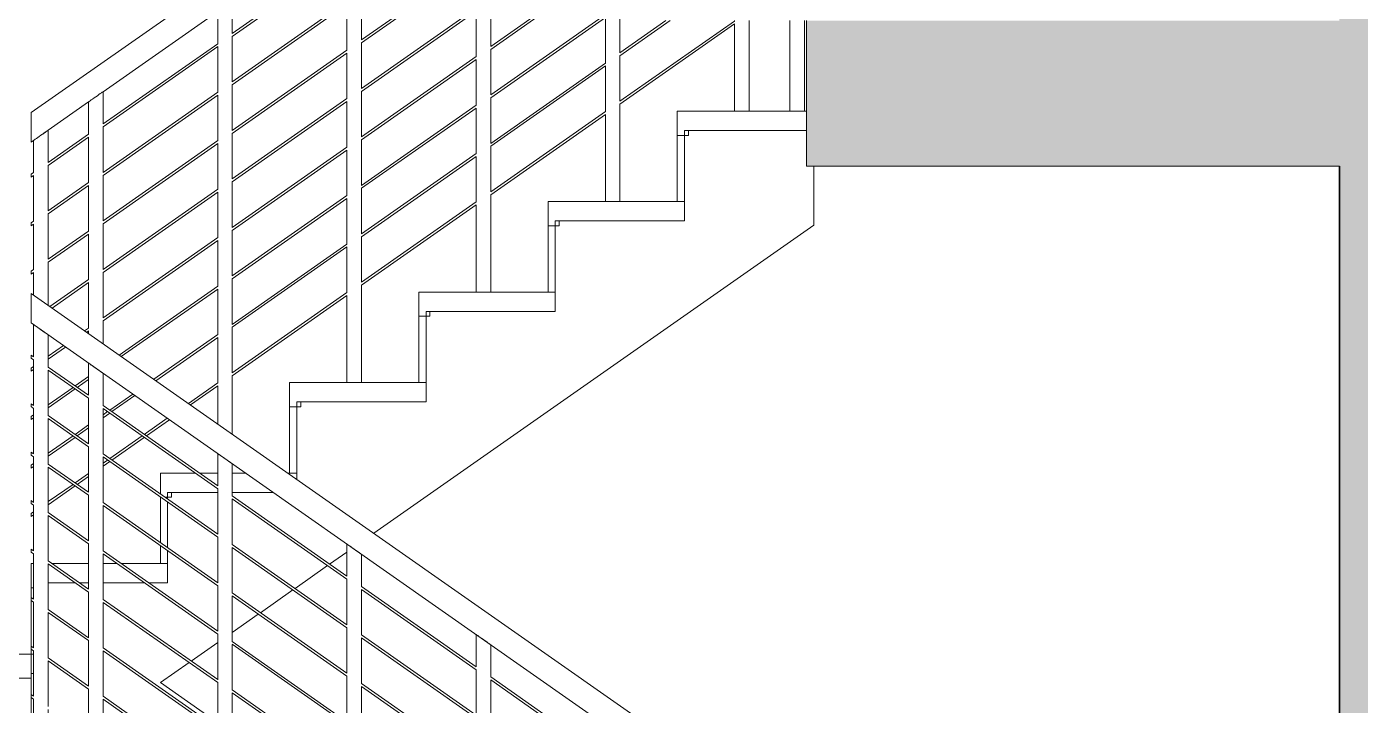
# Model space of a CAD drawing. Header units: metres. Extents: x 42 to 294, y -52 to 32.
# Drawn here: x 233.123 to 235.876, y 15.522 to 16.922 of the extents above; entities that cross this region are included whole.
import ezdxf

# ---------------------------------------------------------------- set-up
doc = ezdxf.new("R2010")
doc.units = ezdxf.units.M
doc.header["$LTSCALE"] = 0.15
for name, color, linetype, lineweight in [('A-FLORHRM', 1, 'Continuous', 9), ('A-FLOROTM', 6, 'Continuous', 13), ('A-FLORSTM', 2, 'Continuous', 9), ('A-WALL', 2, 'Continuous', 30)]:
    doc.layers.add(name, color=color, linetype=linetype, lineweight=lineweight)
doc.layers.add('MUROS', color=11, linetype='Continuous')

# ---------------------------------------------------------------- blocks, each defined once
blk = doc.blocks.new('Escalera - Escaleras-69-Sección  1')
at = {"layer": 'A-FLORSTM'}
for p, q in [((0.9193, 17.2133), (0.6526, 17.2133)), ((0.6526, 17.2133), (0.6526, 17.1633)), ((0.6526, 17.1633), (0.6526, 17.0267)), ((0.6676, 17.1633), (0.6526, 17.1633)), ((0.6526, 17.1633), (0.6756, 17.1633)), ((0.6676, 17.1733), (0.6676, 16.9867)), ((0.6676, 17.1733), (0.9193, 17.1733)), ((0.6676, 17.0267), (0.6676, 17.1633)), ((0.9193, 17.1733), (0.6756, 17.1733)), ((0.6756, 17.1633), (0.6756, 17.1733)), ((0.9343, 17.1), (0.9343, 16.978)), ((0.6676, 17.0267), (0.3859, 17.0267)), ((0.3859, 17.0267), (0.3859, 16.9767)), ((0.6526, 17.0267), (0.6676, 17.0267)), ((0.6676, 17.0267), (0.6676, 16.9867)), ((0.4009, 16.9867), (0.4009, 16.8)), ((0.4009, 16.9867), (0.6676, 16.9867)), ((0.6676, 16.9867), (0.4089, 16.9867)), ((0.4089, 16.9767), (0.4089, 16.9867)), ((0.0263, 16.3424), (0.9343, 16.978)), ((0.3859, 16.9767), (0.3859, 16.84)), ((0.4009, 16.9767), (0.3859, 16.9767)), ((0.3859, 16.9767), (0.4089, 16.9767)), ((0.4009, 16.84), (0.4009, 16.9767)), ((0.4009, 16.84), (0.1192, 16.84)), ((0.1192, 16.84), (0.1192, 16.79)), ((0.3859, 16.84), (0.4009, 16.84)), ((0.4009, 16.84), (0.4009, 16.8)), ((0.1342, 16.8), (0.1342, 16.6133)), ((0.1342, 16.8), (0.4009, 16.8)), ((0.4009, 16.8), (0.1422, 16.8)), ((0.1422, 16.79), (0.1422, 16.8)), ((0.1192, 16.79), (0.1192, 16.6533)), ((0.1342, 16.79), (0.1192, 16.79)), ((0.1192, 16.79), (0.1422, 16.79)), ((0.1342, 16.6533), (0.1342, 16.79)), ((0.1342, 16.6533), (-0.1475, 16.6533)), ((-0.1475, 16.6533), (-0.1475, 16.6033)), ((0.1192, 16.6533), (0.1342, 16.6533)), ((0.1342, 16.6533), (0.1342, 16.6133)), ((-0.1475, 16.6033), (-0.1475, 16.4667)), ((-0.1325, 16.6033), (-0.1475, 16.6033)), ((-0.1475, 16.6033), (-0.1245, 16.6033)), ((-0.1325, 16.6133), (-0.1325, 16.4535)), ((-0.1325, 16.6133), (0.1342, 16.6133)), ((-0.1325, 16.4667), (-0.1325, 16.6033)), ((0.1342, 16.6133), (-0.1245, 16.6133)), ((-0.1245, 16.6033), (-0.1245, 16.6133)), ((-0.3421, 16.4667), (-0.4142, 16.4667)), ((-0.4142, 16.4667), (-0.4142, 16.4232)), ((-0.2958, 16.4667), (-0.3334, 16.4667)), ((-0.2385, 16.4667), (-0.2658, 16.4667)), ((-0.1325, 16.4667), (-0.1513, 16.4667)), ((-0.1475, 16.4667), (-0.1325, 16.4667)), ((-0.1325, 16.4667), (-0.1325, 16.4535)), ((-0.4142, 16.4171), (-0.4142, 16.4167)), ((-0.4142, 16.4167), (-0.4142, 16.3232)), ((-0.4136, 16.4167), (-0.4142, 16.4167)), ((-0.4142, 16.4167), (-0.4136, 16.4167)), ((-0.3992, 16.4167), (-0.4048, 16.4167)), ((-0.4048, 16.4167), (-0.3912, 16.4167)), ((-0.3992, 16.4267), (-0.3992, 16.4127)), ((-0.3992, 16.4267), (-0.2958, 16.4267)), ((-0.3992, 16.4127), (-0.3992, 16.4167)), ((-0.3992, 16.3127), (-0.3992, 16.4066)), ((-0.3992, 16.4066), (-0.3992, 16.3127)), ((-0.2958, 16.4267), (-0.3912, 16.4267)), ((-0.3912, 16.4167), (-0.3912, 16.4267)), ((-0.1813, 16.4267), (-0.2658, 16.4267)), ((-0.2658, 16.4267), (-0.1813, 16.4267)), ((-0.4142, 16.3171), (-0.4142, 16.28)), ((-0.3992, 16.28), (-0.3992, 16.3066)), ((-0.3992, 16.3066), (-0.3992, 16.24)), ((-0.0648, 16.2787), (-0.0291, 16.3036)), ((-0.6757, 16.28), (-0.6807, 16.28)), ((-0.6807, 16.28), (-0.6807, 16.23)), ((-0.5625, 16.28), (-0.6382, 16.28)), ((-0.504, 16.28), (-0.5325, 16.28)), ((-0.3992, 16.28), (-0.4953, 16.28)), ((-0.4142, 16.28), (-0.3992, 16.28)), ((-0.3992, 16.28), (-0.3992, 16.24)), ((-0.1362, 16.2286), (-0.0691, 16.2756)), ((-0.6807, 16.23), (-0.6807, 16.2067)), ((-0.6757, 16.23), (-0.6807, 16.23)), ((-0.6807, 16.23), (-0.6757, 16.23)), ((-0.5898, 16.24), (-0.6457, 16.24)), ((-0.6457, 16.24), (-0.5898, 16.24)), ((-0.5625, 16.24), (-0.581, 16.24)), ((-0.581, 16.24), (-0.5625, 16.24)), ((-0.4469, 16.24), (-0.5325, 16.24)), ((-0.5325, 16.24), (-0.4469, 16.24)), ((-0.3992, 16.24), (-0.4382, 16.24)), ((-0.4382, 16.24), (-0.3992, 16.24)), ((-0.2076, 16.1786), (-0.1406, 16.2256)), ((-0.6807, 16.2036), (-0.6807, 16.1067)), ((-0.2658, 16.1379), (-0.212, 16.1756)), ((-0.6807, 16.1036), (-0.6807, 16.0933)), ((-0.3505, 16.0786), (-0.2958, 16.1169)), ((-0.6807, 16.0933), (-1.7807, 16.0933)), ((-0.6807, 16.0933), (-0.6757, 16.0933)), ((-0.6807, 16.0933), (-0.6807, 16.0533)), ((-0.6807, 16.0933), (-0.6757, 16.0933)), ((-0.414, 16.0342), (-0.3549, 16.0756)), ((-0.6757, 16.0533), (-0.6807, 16.0533)), ((-0.6807, 16.0533), (-0.6807, 16.0067)), ((-0.6807, 16.0533), (-0.6757, 16.0533)), ((-0.6807, 16.0433), (-1.7807, 16.0433)), ((-0.6807, 16.0433), (-1.7807, 16.0433)), ((-0.2958, 15.9515), (-0.414, 16.0342)), ((-0.6807, 16.0036), (-0.6807, 15.9067))]:
    blk.add_line(p, q, dxfattribs=at)
blk = doc.blocks.new('Barandilla - 30 mm-15-Sección  1')
at = {"layer": 'A-FLORHRM'}
for p, q in [((-0.5625, 17.1658), (-0.5625, 17.2323)), ((-0.5325, 17.2533), (-0.5325, 17.1868)), ((-0.5325, 17.1807), (-0.5325, 17.0868)), ((-0.5625, 17.0658), (-0.5625, 17.1597)), ((-0.5325, 17.0807), (-0.5325, 16.9868)), ((-0.5625, 16.9658), (-0.5625, 17.0597)), ((-0.5625, 16.8658), (-0.5625, 16.9597)), ((-0.5325, 16.9807), (-0.5325, 16.8868)), ((-0.5325, 16.8807), (-0.5325, 16.7868)), ((-0.5625, 16.7658), (-0.5625, 16.8597)), ((-0.5325, 16.7807), (-0.5325, 16.7335)), ((-0.5625, 16.7545), (-0.5625, 16.7597)), ((-0.5625, 16.6935), (-0.5625, 16.6935))]:
    blk.add_line(p, q, dxfattribs=at)
for points in [[(-0.5625, 17.2323), (-0.5621, 17.2326), (-0.561, 17.2333), (-0.5592, 17.2346), (-0.5569, 17.2363), (-0.554, 17.2382), (-0.5508, 17.2405), (-0.5475, 17.2428)], [(-0.5475, 17.2428), (-0.5442, 17.2451), (-0.541, 17.2474), (-0.5382, 17.2494), (-0.5358, 17.251), (-0.534, 17.2523), (-0.5329, 17.253), (-0.5325, 17.2533)]]:
    blk.add_lwpolyline(points, dxfattribs=at)
blk = doc.blocks.new('Barandilla - 30 mm-16-Sección  1')
at = {"layer": 'A-FLORHRM'}
for p, q in [((-0.2658, 17.44), (-0.2658, 17.3734)), ((-0.2958, 17.3524), (-0.2958, 17.419)), ((-0.2958, 17.2524), (-0.2958, 17.3463)), ((-0.2658, 17.3673), (-0.2658, 17.2734)), ((-0.2658, 17.2673), (-0.2658, 17.1734)), ((-0.2958, 17.1524), (-0.2958, 17.2463)), ((-0.2658, 17.1673), (-0.2658, 17.0734)), ((-0.2958, 17.0524), (-0.2958, 17.1463)), ((-0.2658, 17.0673), (-0.2658, 16.9734)), ((-0.2958, 16.9524), (-0.2958, 17.0463)), ((-0.2658, 16.9673), (-0.2658, 16.8734)), ((-0.2958, 16.8524), (-0.2958, 16.9463)), ((-0.2958, 16.7524), (-0.2958, 16.8463)), ((-0.2658, 16.8673), (-0.2658, 16.7734)), ((-0.2658, 16.7673), (-0.2658, 16.6734)), ((-0.2958, 16.6524), (-0.2958, 16.7463)), ((-0.2658, 16.6673), (-0.2658, 16.5468)), ((-0.2958, 16.5678), (-0.2958, 16.6463)), ((-0.2958, 16.5068), (-0.2958, 16.5068))]:
    blk.add_line(p, q, dxfattribs=at)
for points in [[(-0.2958, 17.419), (-0.2954, 17.4192), (-0.2943, 17.42), (-0.2925, 17.4213), (-0.2902, 17.4229), (-0.2873, 17.4249), (-0.2841, 17.4271), (-0.2808, 17.4295)], [(-0.2808, 17.4295), (-0.2775, 17.4318), (-0.2743, 17.434), (-0.2715, 17.436), (-0.2691, 17.4377), (-0.2673, 17.4389), (-0.2662, 17.4397), (-0.2658, 17.44)]]:
    blk.add_lwpolyline(points, dxfattribs=at)
blk = doc.blocks.new('Barandilla - 30 mm-5-Sección  1')
at = {"layer": 'A-FLORHRM'}
for p, q in [((-0.0291, 11.9391), (-0.0291, 12.0056)), ((0.0009, 12.0266), (0.0009, 11.9601)), ((0.0009, 11.954), (0.0009, 11.8601)), ((-0.0291, 11.8391), (-0.0291, 11.933)), ((0.0009, 11.854), (0.0009, 11.7601)), ((-0.0291, 11.7391), (-0.0291, 11.833)), ((0.0009, 11.754), (0.0009, 11.6601)), ((-0.0291, 11.6391), (-0.0291, 11.733)), ((0.0009, 11.654), (0.0009, 11.5601)), ((-0.0291, 11.5391), (-0.0291, 11.633)), ((0.0009, 11.554), (0.0009, 11.4601)), ((-0.0291, 11.4391), (-0.0291, 11.533)), ((0.0009, 11.454), (0.0009, 11.3601)), ((-0.0291, 11.3391), (-0.0291, 11.433)), ((0.0009, 11.354), (0.0009, 11.2601)), ((-0.0291, 11.2391), (-0.0291, 11.333)), ((-0.0291, 11.0533), (-0.0291, 11.233)), ((0.0009, 11.254), (0.0009, 11.0533))]:
    blk.add_line(p, q, dxfattribs=at)
for points in [[(-0.0291, 12.0056), (-0.0287, 12.0059), (-0.0276, 12.0067), (-0.0258, 12.0079), (-0.0235, 12.0096), (-0.0206, 12.0116), (-0.0174, 12.0138), (-0.0141, 12.0161)], [(-0.0141, 12.0161), (-0.0108, 12.0185), (-0.0076, 12.0207), (-0.0048, 12.0227), (-0.0024, 12.0243), (-0.0006, 12.0256), (0.0005, 12.0264), (0.0009, 12.0266)]]:
    blk.add_lwpolyline(points, dxfattribs=at)
blk = doc.blocks.new('Barandilla - 30 mm-6-Sección  1')
at = {"layer": 'A-FLORHRM'}
for p, q in [((0.2376, 12.0258), (0.2376, 12.0314)), ((0.2376, 11.9258), (0.2376, 12.0197)), ((0.2676, 12.0104), (0.2676, 11.9468)), ((0.2376, 11.8258), (0.2376, 11.9197)), ((0.2676, 11.9407), (0.2676, 11.8468)), ((0.2676, 11.8407), (0.2676, 11.7468)), ((0.2376, 11.7258), (0.2376, 11.8197)), ((0.2676, 11.7407), (0.2676, 11.6468)), ((0.2376, 11.6258), (0.2376, 11.7197)), ((0.2376, 11.5258), (0.2376, 11.6197)), ((0.2676, 11.6407), (0.2676, 11.5468)), ((0.2676, 11.5407), (0.2676, 11.4468)), ((0.2376, 11.4258), (0.2376, 11.5197)), ((0.2676, 11.4407), (0.2676, 11.24)), ((0.2376, 11.24), (0.2376, 11.4197))]:
    blk.add_line(p, q, dxfattribs=at)
blk = doc.blocks.new('Barandilla - 30 mm-11-Sección  1')
at = {"layer": 'A-FLORHRM'}
for p, q in [((0.5043, 14.6125), (0.5043, 14.6447)), ((0.5343, 14.6237), (0.5343, 14.5335)), ((0.5043, 14.5125), (0.5043, 14.6064)), ((0.5343, 14.5274), (0.5343, 14.4335)), ((0.5043, 14.4125), (0.5043, 14.5064)), ((0.5343, 14.4274), (0.5343, 14.2267)), ((0.5043, 14.2267), (0.5043, 14.4064))]:
    blk.add_line(p, q, dxfattribs=at)
blk = doc.blocks.new('Barandilla - 30 mm-12-Sección  1')
at = {"layer": 'A-FLORHRM'}
for p, q in [((0.771, 14.5992), (0.771, 14.6)), ((0.771, 14.4133), (0.771, 14.5931)), ((0.801, 14.6), (0.801, 14.4133))]:
    blk.add_line(p, q, dxfattribs=at)
blk = doc.blocks.new('Barandilla - 30 mm-13-Sección  1')
at = {"layer": 'A-FLORHRM'}
for p, q in [((-0.6757, 17.0866), (-0.6757, 17.153)), ((-0.6457, 17.174), (-0.6457, 17.1076)), ((-0.6457, 17.1014), (-0.6457, 17.0076)), ((-0.6757, 16.9866), (-0.6757, 17.0804)), ((-0.6457, 17.0014), (-0.6457, 16.9076)), ((-0.6757, 16.8866), (-0.6757, 16.9804)), ((-0.6457, 16.9014), (-0.6457, 16.8127)), ((-0.6757, 16.8337), (-0.6757, 16.8804)), ((-0.6757, 16.7727), (-0.6757, 16.7727))]:
    blk.add_line(p, q, dxfattribs=at)
for points in [[(-0.6757, 17.153), (-0.6753, 17.1532), (-0.6742, 17.154), (-0.6724, 17.1553), (-0.67, 17.1569), (-0.6672, 17.1589), (-0.664, 17.1611), (-0.6607, 17.1635)], [(-0.6607, 17.1635), (-0.6573, 17.1658), (-0.6541, 17.168), (-0.6513, 17.17), (-0.6489, 17.1717), (-0.6471, 17.1729), (-0.646, 17.1737), (-0.6457, 17.174)]]:
    blk.add_lwpolyline(points, dxfattribs=at)
blk = doc.blocks.new('Barandilla - 30 mm-14-Sección  1')
at = {"layer": 'A-FLORHRM'}
for p, q in [((0.8853, 14.4133), (0.8853, 14.6)), ((0.9153, 14.4133), (0.9153, 14.6))]:
    blk.add_line(p, q, dxfattribs=at)
blk = doc.blocks.new('Barandilla - Barandilla-70-Sección  1')
at = {"layer": 'A-FLORHRM'}
for p, q in [((0.0791, 17.7424), (-0.6807, 17.2105)), ((-0.0291, 17.5391), (-0.2658, 17.3734)), ((-0.2658, 17.3673), (-0.0291, 17.533)), ((0.2376, 17.5258), (0.0009, 17.3601)), ((0.0009, 17.354), (0.2376, 17.5197)), ((0.4559, 17.4786), (0.2676, 17.3468)), ((0.2676, 17.3407), (0.4602, 17.4756)), ((-0.0291, 17.4391), (-0.2658, 17.2734)), ((-0.2658, 17.2673), (-0.0291, 17.433)), ((0.2376, 17.4258), (0.0009, 17.2601)), ((-0.5325, 17.2532), (-0.2958, 17.4189)), ((0.0009, 17.254), (0.2376, 17.4197)), ((0.5043, 17.4125), (0.2676, 17.2468)), ((0.2676, 17.2407), (0.5043, 17.4064)), ((0.6293, 17.4), (0.5343, 17.3335)), ((0.5343, 17.3274), (0.638, 17.4)), ((0.771, 17.3992), (0.5343, 17.2335)), ((0.5343, 17.2274), (0.771, 17.3931)), ((-0.2958, 17.3524), (-0.5325, 17.1868)), ((-0.5325, 17.1807), (-0.2958, 17.3463)), ((-0.0291, 17.3391), (-0.2658, 17.1734)), ((-0.2658, 17.1673), (-0.0291, 17.333)), ((0.2376, 17.3258), (0.0009, 17.1601)), ((0.0009, 17.154), (0.2376, 17.3197)), ((0.5043, 17.3125), (0.2676, 17.1468)), ((0.2676, 17.1407), (0.5043, 17.3064)), ((-0.6458, 17.1739), (-0.5625, 17.2322)), ((-0.2958, 17.2524), (-0.5325, 17.0868)), ((-0.5325, 17.0807), (-0.2958, 17.2463)), ((-0.0291, 17.2391), (-0.2658, 17.0734)), ((-0.2658, 17.0673), (-0.0291, 17.233)), ((0.2376, 17.2258), (0.0009, 17.0601)), ((0.0009, 17.054), (0.2376, 17.2197)), ((0.5043, 17.2125), (0.2676, 17.0468)), ((0.2676, 17.0407), (0.5043, 17.2064)), ((-0.6807, 17.1495), (-0.6757, 17.153)), ((-0.6607, 17.1635), (-0.6571, 17.166)), ((-0.6571, 17.166), (-0.6537, 17.1684)), ((-0.6537, 17.1684), (-0.6507, 17.1704)), ((-0.6507, 17.1704), (-0.6483, 17.1721)), ((-0.6483, 17.1721), (-0.6466, 17.1733)), ((-0.6466, 17.1733), (-0.6458, 17.1739)), ((-0.5625, 17.1658), (-0.6457, 17.1076)), ((-0.6457, 17.1014), (-0.5625, 17.1597)), ((-0.2958, 17.1524), (-0.5325, 16.9868)), ((-0.5325, 16.9807), (-0.2958, 17.1463)), ((-0.0291, 17.1391), (-0.2658, 16.9734)), ((-0.2658, 16.9673), (-0.0291, 17.133)), ((0.2376, 17.1258), (0.0009, 16.9601)), ((0.0009, 16.954), (0.2376, 17.1197)), ((-0.6757, 17.0866), (-0.6807, 17.0831)), ((-0.6807, 17.0769), (-0.6757, 17.0804)), ((-0.5625, 17.0658), (-0.6457, 17.0076)), ((-0.6457, 17.0014), (-0.5625, 17.0597)), ((-0.2958, 17.0524), (-0.5325, 16.8868)), ((-0.5325, 16.8807), (-0.2958, 17.0463)), ((-0.0291, 17.0391), (-0.2658, 16.8734)), ((-0.2658, 16.8673), (-0.0291, 17.033)), ((0.2376, 17.0258), (0.0009, 16.8601)), ((0.0009, 16.854), (0.2376, 17.0197)), ((-0.6757, 16.9866), (-0.6807, 16.9831)), ((-0.6807, 16.9769), (-0.6757, 16.9804)), ((-0.5625, 16.9658), (-0.6457, 16.9076)), ((-0.6457, 16.9014), (-0.5625, 16.9597)), ((-0.2958, 16.9524), (-0.5325, 16.7868)), ((-0.5325, 16.7807), (-0.2958, 16.9463)), ((-0.0291, 16.9391), (-0.2658, 16.7734)), ((-0.2658, 16.7673), (-0.0291, 16.933)), ((-0.6757, 16.8866), (-0.6807, 16.8831)), ((-0.6807, 16.8769), (-0.6757, 16.8804)), ((-0.5625, 16.8658), (-0.642, 16.8101)), ((-0.6376, 16.8071), (-0.5625, 16.8597)), ((-0.2958, 16.8524), (-0.4991, 16.7101)), ((-0.4948, 16.7071), (-0.2958, 16.8463)), ((-0.0291, 16.8391), (-0.2658, 16.6734)), ((-0.2658, 16.6673), (-0.0291, 16.833)), ((-0.5625, 16.7658), (-0.5706, 16.7601)), ((-0.5662, 16.7571), (-0.5625, 16.7597)), ((-0.2958, 16.7524), (-0.4277, 16.6601)), ((-0.4233, 16.6571), (-0.2958, 16.7463)), ((-0.6142, 16.7296), (-0.6457, 16.7076)), ((-0.6457, 16.7014), (-0.6098, 16.7266)), ((-0.6757, 16.6866), (-0.6807, 16.6831)), ((-0.6807, 16.6769), (-0.6757, 16.6804)), ((-0.5625, 16.6658), (-0.5902, 16.6464)), ((-0.5858, 16.6433), (-0.5625, 16.6597)), ((-0.5945, 16.6433), (-0.6457, 16.6076)), ((-0.6457, 16.6014), (-0.5902, 16.6403)), ((-0.4713, 16.6296), (-0.5187, 16.5964)), ((-0.5144, 16.5933), (-0.4669, 16.6266)), ((-0.2958, 16.6524), (-0.3563, 16.6101)), ((-0.3519, 16.6071), (-0.2958, 16.6463)), ((-0.6757, 16.5866), (-0.6807, 16.5831)), ((-0.6807, 16.5769), (-0.6757, 16.5804)), ((-0.5231, 16.5933), (-0.5325, 16.5868)), ((-0.5325, 16.5807), (-0.5187, 16.5903)), ((-0.3999, 16.5796), (-0.4473, 16.5464)), ((-0.443, 16.5433), (-0.3955, 16.5766)), ((-0.5625, 16.5658), (-0.5902, 16.5464)), ((-0.5858, 16.5433), (-0.5625, 16.5597)), ((-0.5945, 16.5433), (-0.6457, 16.5076)), ((-0.6457, 16.5014), (-0.5902, 16.5403)), ((-0.4517, 16.5433), (-0.5187, 16.4964)), ((-0.5144, 16.4933), (-0.4473, 16.5403)), ((-0.5231, 16.4933), (-0.5325, 16.4868)), ((-0.5325, 16.4807), (-0.5187, 16.4903)), ((-0.6757, 16.4866), (-0.6807, 16.4831)), ((-0.6807, 16.4769), (-0.6757, 16.4804)), ((-0.5625, 16.4658), (-0.5902, 16.4464)), ((-0.5945, 16.4433), (-0.6457, 16.4076)), ((-0.6457, 16.4014), (-0.5902, 16.4403)), ((-0.5858, 16.4433), (-0.5625, 16.4597)), ((-0.6757, 16.3866), (-0.6807, 16.3831)), ((-0.6807, 16.3769), (-0.6757, 16.3804))]:
    blk.add_line(p, q, dxfattribs=at)
for points in [[(-0.6807, 17.18), (-0.6807, 17.1879), (-0.6807, 17.1953), (-0.6807, 17.2016), (-0.6807, 17.2064), (-0.6807, 17.2095), (-0.6807, 17.2105)], [(-0.6807, 17.1495), (-0.6807, 17.1505), (-0.6807, 17.1536), (-0.6807, 17.1584), (-0.6807, 17.1647), (-0.6807, 17.1721), (-0.6807, 17.18)], [(-0.6807, 17.08), (-0.6807, 17.0808), (-0.6807, 17.0815), (-0.6807, 17.0822), (-0.6807, 17.0826), (-0.6807, 17.0829), (-0.6807, 17.0831)], [(-0.6807, 17.0769), (-0.6807, 17.0771), (-0.6807, 17.0774), (-0.6807, 17.0778), (-0.6807, 17.0785), (-0.6807, 17.0792), (-0.6807, 17.08)], [(-0.6807, 16.98), (-0.6807, 16.9808), (-0.6807, 16.9815), (-0.6807, 16.9822), (-0.6807, 16.9826), (-0.6807, 16.9829), (-0.6807, 16.9831)], [(-0.6807, 16.9769), (-0.6807, 16.9771), (-0.6807, 16.9774), (-0.6807, 16.9778), (-0.6807, 16.9785), (-0.6807, 16.9792), (-0.6807, 16.98)], [(-0.6807, 16.88), (-0.6807, 16.8808), (-0.6807, 16.8815), (-0.6807, 16.8822), (-0.6807, 16.8826), (-0.6807, 16.8829), (-0.6807, 16.8831)], [(-0.6807, 16.8769), (-0.6807, 16.8771), (-0.6807, 16.8774), (-0.6807, 16.8778), (-0.6807, 16.8785), (-0.6807, 16.8792), (-0.6807, 16.88)], [(-0.6807, 16.68), (-0.6807, 16.6808), (-0.6807, 16.6815), (-0.6807, 16.6822), (-0.6807, 16.6826), (-0.6807, 16.6829), (-0.6807, 16.6831)], [(-0.6807, 16.6769), (-0.6807, 16.6771), (-0.6807, 16.6774), (-0.6807, 16.6778), (-0.6807, 16.6785), (-0.6807, 16.6792), (-0.6807, 16.68)], [(-0.6807, 16.58), (-0.6807, 16.5808), (-0.6807, 16.5815), (-0.6807, 16.5822), (-0.6807, 16.5826), (-0.6807, 16.5829), (-0.6807, 16.5831)], [(-0.6807, 16.5769), (-0.6807, 16.5771), (-0.6807, 16.5774), (-0.6807, 16.5778), (-0.6807, 16.5785), (-0.6807, 16.5792), (-0.6807, 16.58)], [(-0.6807, 16.48), (-0.6807, 16.4808), (-0.6807, 16.4815), (-0.6807, 16.4822), (-0.6807, 16.4826), (-0.6807, 16.4829), (-0.6807, 16.4831)], [(-0.6807, 16.4769), (-0.6807, 16.4771), (-0.6807, 16.4774), (-0.6807, 16.4778), (-0.6807, 16.4785), (-0.6807, 16.4792), (-0.6807, 16.48)], [(-0.6807, 16.38), (-0.6807, 16.3808), (-0.6807, 16.3815), (-0.6807, 16.3822), (-0.6807, 16.3826), (-0.6807, 16.3829), (-0.6807, 16.3831)], [(-0.6807, 16.3769), (-0.6807, 16.3771), (-0.6807, 16.3774), (-0.6807, 16.3778), (-0.6807, 16.3785), (-0.6807, 16.3792), (-0.6807, 16.38)]]:
    blk.add_lwpolyline(points, dxfattribs=at)
for name, p in [('Barandilla - 30 mm-5-Sección  1', (0, 5.6)), ('Barandilla - 30 mm-6-Sección  1', (0, 5.6)), ('Barandilla - 30 mm-16-Sección  1', (0, 0)), ('Barandilla - 30 mm-11-Sección  1', (0, 2.8)), ('Barandilla - 30 mm-12-Sección  1', (0, 2.8)), ('Barandilla - 30 mm-14-Sección  1', (0, 2.8)), ('Barandilla - 30 mm-15-Sección  1', (0, 0)), ('Barandilla - 30 mm-13-Sección  1', (0, 0))]:
    blk.add_blockref(name, p, dxfattribs=at)
blk = doc.blocks.new('Barandilla - 30 mm-18-Sección  1')
at = {"layer": 'A-FLORHRM'}
for p, q in [((-0.5625, 16.6935), (-0.5625, 16.627)), ((-0.5325, 16.606), (-0.5325, 16.6725)), ((-0.5625, 16.6209), (-0.5625, 16.527)), ((-0.5325, 16.506), (-0.5325, 16.5999)), ((-0.5625, 16.5209), (-0.5625, 16.427)), ((-0.5325, 16.406), (-0.5325, 16.4999)), ((-0.5625, 16.4209), (-0.5625, 16.327)), ((-0.5325, 16.306), (-0.5325, 16.3999)), ((-0.5625, 16.3209), (-0.5625, 16.227)), ((-0.5325, 16.206), (-0.5325, 16.2999)), ((-0.5625, 16.2209), (-0.5625, 16.127)), ((-0.5325, 16.106), (-0.5325, 16.1999)), ((-0.5625, 16.1209), (-0.5625, 16.027)), ((-0.5325, 16.006), (-0.5325, 16.0999)), ((-0.5625, 16.0209), (-0.5625, 15.927)), ((-0.5325, 15.906), (-0.5325, 15.9999)), ((-0.5625, 15.9209), (-0.5625, 15.72)), ((-0.5325, 15.72), (-0.5325, 15.8999))]:
    blk.add_line(p, q, dxfattribs=at)
for points in [[(-0.5475, 16.683), (-0.5508, 16.6853), (-0.554, 16.6875), (-0.5569, 16.6895), (-0.5592, 16.6912), (-0.561, 16.6924), (-0.5621, 16.6932), (-0.5625, 16.6935)], [(-0.5326, 16.6725), (-0.5335, 16.6731), (-0.5352, 16.6743), (-0.5376, 16.676), (-0.5405, 16.6781), (-0.5439, 16.6804), (-0.5475, 16.683)]]:
    blk.add_lwpolyline(points, dxfattribs=at)
blk = doc.blocks.new('Barandilla - 30 mm-19-Sección  1')
at = {"layer": 'A-FLORHRM'}
for p, q in [((-0.6757, 16.7727), (-0.6757, 16.7062)), ((-0.6457, 16.6852), (-0.6457, 16.7517)), ((-0.6757, 16.7001), (-0.6757, 16.6062)), ((-0.6457, 16.5852), (-0.6457, 16.6791)), ((-0.6757, 16.6001), (-0.6757, 16.5062)), ((-0.6457, 16.4852), (-0.6457, 16.5791)), ((-0.6757, 16.5001), (-0.6757, 16.4062)), ((-0.6457, 16.3852), (-0.6457, 16.4791)), ((-0.6757, 16.4001), (-0.6757, 16.3062)), ((-0.6457, 16.2852), (-0.6457, 16.3791)), ((-0.6757, 16.3001), (-0.6757, 16.2062)), ((-0.6457, 16.1852), (-0.6457, 16.2791)), ((-0.6757, 16.2001), (-0.6757, 16.1062)), ((-0.6457, 16.0852), (-0.6457, 16.1791)), ((-0.6757, 16.1001), (-0.6757, 16.0062)), ((-0.6457, 15.9852), (-0.6457, 16.0791)), ((-0.6757, 16.0001), (-0.6757, 15.72)), ((-0.6457, 15.72), (-0.6457, 15.9791))]:
    blk.add_line(p, q, dxfattribs=at)
for points in [[(-0.6607, 16.7622), (-0.664, 16.7645), (-0.6672, 16.7667), (-0.67, 16.7687), (-0.6724, 16.7704), (-0.6742, 16.7716), (-0.6753, 16.7724), (-0.6757, 16.7727)], [(-0.6458, 16.7517), (-0.6466, 16.7523), (-0.6483, 16.7535), (-0.6507, 16.7552), (-0.6537, 16.7573), (-0.6571, 16.7596), (-0.6607, 16.7622)]]:
    blk.add_lwpolyline(points, dxfattribs=at)
blk = doc.blocks.new('Barandilla - Barandilla-78-Sección  1')
at = {"layer": 'A-FLORHRM'}
for p, q in [((0.9193, 15.7173), (-0.6807, 16.8372)), ((-0.6807, 16.7762), (0.9193, 15.6563)), ((-0.6757, 16.7062), (-0.6807, 16.7097)), ((-0.6807, 16.7036), (-0.6757, 16.7001)), ((-0.5625, 16.627), (-0.6457, 16.6852)), ((-0.6457, 16.6791), (-0.5625, 16.6209)), ((-0.6757, 16.6062), (-0.6807, 16.6097)), ((-0.6807, 16.6036), (-0.6757, 16.6001)), ((-0.2958, 16.4404), (-0.5325, 16.606)), ((-0.5325, 16.5999), (-0.2958, 16.4343)), ((-0.5625, 16.527), (-0.6457, 16.5852)), ((-0.6457, 16.5791), (-0.5625, 16.5209)), ((-0.6757, 16.5062), (-0.6807, 16.5097)), ((-0.6807, 16.5036), (-0.6757, 16.5001)), ((-0.2958, 16.3404), (-0.5325, 16.506)), ((-0.5325, 16.4999), (-0.2958, 16.3343)), ((-0.5625, 16.427), (-0.6457, 16.4852)), ((-0.6457, 16.4791), (-0.5625, 16.4209)), ((-0.6757, 16.4062), (-0.6807, 16.4097)), ((-0.2958, 16.2404), (-0.5325, 16.406)), ((-0.0291, 16.2537), (-0.2658, 16.4194)), ((-0.2658, 16.4133), (-0.0291, 16.2476)), ((-0.6807, 16.4036), (-0.6757, 16.4001)), ((-0.5625, 16.327), (-0.6457, 16.3852)), ((-0.6457, 16.3791), (-0.5625, 16.3209)), ((-0.5325, 16.3999), (-0.2958, 16.2343)), ((-0.6757, 16.3062), (-0.6807, 16.3097)), ((-0.6807, 16.3036), (-0.6757, 16.3001)), ((-0.2958, 16.1404), (-0.5325, 16.306)), ((-0.5325, 16.2999), (-0.2958, 16.1343)), ((-0.0291, 16.1537), (-0.2658, 16.3194)), ((-0.2658, 16.3133), (-0.0291, 16.1476)), ((-0.5625, 16.227), (-0.6457, 16.2852)), ((-0.6457, 16.2791), (-0.5625, 16.2209)), ((-0.0291, 16.0537), (-0.2658, 16.2194)), ((-0.2658, 16.2133), (-0.0291, 16.0476)), ((0.2376, 16.067), (0.0009, 16.2327)), ((0.0009, 16.2266), (0.2376, 16.0609)), ((-0.6757, 16.2062), (-0.6807, 16.2097)), ((-0.6807, 16.2036), (-0.6757, 16.2001)), ((-0.2958, 16.0404), (-0.5325, 16.206)), ((-0.5325, 16.1999), (-0.2958, 16.0343)), ((-0.5625, 16.127), (-0.6457, 16.1852)), ((-0.6457, 16.1791), (-0.5625, 16.1209)), ((0.2376, 15.967), (0.0009, 16.1327)), ((-0.6757, 16.1062), (-0.6807, 16.1097)), ((-0.6807, 16.1036), (-0.6757, 16.1001)), ((-0.2958, 15.9404), (-0.5325, 16.106)), ((-0.0291, 15.9537), (-0.2658, 16.1194)), ((-0.2658, 16.1133), (-0.0291, 15.9476)), ((0.0009, 16.1266), (0.2376, 15.9609)), ((-0.5625, 16.027), (-0.6457, 16.0852)), ((-0.6457, 16.0791), (-0.5625, 16.0209)), ((-0.5325, 16.0999), (-0.2958, 15.9343)), ((0.2376, 15.867), (0.0009, 16.0327)), ((0.0009, 16.0266), (0.2376, 15.8609)), ((0.5043, 15.8804), (0.2676, 16.046)), ((0.2676, 16.0399), (0.5043, 15.8743)), ((-0.6757, 16.0062), (-0.6807, 16.0097)), ((-0.6807, 16.0036), (-0.6757, 16.0001)), ((-0.2958, 15.8404), (-0.5325, 16.006)), ((-0.5325, 15.9999), (-0.2958, 15.8343)), ((-0.0291, 15.8537), (-0.2658, 16.0194)), ((-0.2658, 16.0133), (-0.0291, 15.8476))]:
    blk.add_line(p, q, dxfattribs=at)
for points in [[(-0.6807, 16.8067), (-0.6807, 16.8146), (-0.6807, 16.8219), (-0.6807, 16.8282), (-0.6807, 16.8331), (-0.6807, 16.8361), (-0.6807, 16.8372)], [(-0.6807, 16.7762), (-0.6807, 16.7769), (-0.6807, 16.7792), (-0.6807, 16.7828), (-0.6807, 16.7876), (-0.6807, 16.7934), (-0.6807, 16.7999), (-0.6807, 16.8067)], [(-0.6807, 16.7067), (-0.6807, 16.7075), (-0.6807, 16.7082), (-0.6807, 16.7088), (-0.6807, 16.7093), (-0.6807, 16.7096), (-0.6807, 16.7097)], [(-0.6807, 16.7036), (-0.6807, 16.7037), (-0.6807, 16.7039), (-0.6807, 16.7043), (-0.6807, 16.7048), (-0.6807, 16.7053), (-0.6807, 16.706), (-0.6807, 16.7067)], [(-0.6807, 16.6067), (-0.6807, 16.6075), (-0.6807, 16.6082), (-0.6807, 16.6088), (-0.6807, 16.6093), (-0.6807, 16.6096), (-0.6807, 16.6097)], [(-0.6807, 16.6036), (-0.6807, 16.6037), (-0.6807, 16.6039), (-0.6807, 16.6043), (-0.6807, 16.6048), (-0.6807, 16.6053), (-0.6807, 16.606), (-0.6807, 16.6067)], [(-0.6807, 16.5067), (-0.6807, 16.5075), (-0.6807, 16.5082), (-0.6807, 16.5088), (-0.6807, 16.5093), (-0.6807, 16.5096), (-0.6807, 16.5097)], [(-0.6807, 16.5036), (-0.6807, 16.5037), (-0.6807, 16.5039), (-0.6807, 16.5043), (-0.6807, 16.5048), (-0.6807, 16.5053), (-0.6807, 16.506), (-0.6807, 16.5067)], [(-0.6807, 16.4067), (-0.6807, 16.4075), (-0.6807, 16.4082), (-0.6807, 16.4088), (-0.6807, 16.4093), (-0.6807, 16.4096), (-0.6807, 16.4097)], [(-0.6807, 16.4036), (-0.6807, 16.4037), (-0.6807, 16.4039), (-0.6807, 16.4043), (-0.6807, 16.4048), (-0.6807, 16.4053), (-0.6807, 16.406), (-0.6807, 16.4067)], [(-0.6807, 16.3067), (-0.6807, 16.3075), (-0.6807, 16.3082), (-0.6807, 16.3088), (-0.6807, 16.3093), (-0.6807, 16.3096), (-0.6807, 16.3097)], [(-0.6807, 16.3036), (-0.6807, 16.3037), (-0.6807, 16.3039), (-0.6807, 16.3043), (-0.6807, 16.3048), (-0.6807, 16.3053), (-0.6807, 16.306), (-0.6807, 16.3067)], [(-0.6807, 16.2067), (-0.6807, 16.2075), (-0.6807, 16.2082), (-0.6807, 16.2088), (-0.6807, 16.2093), (-0.6807, 16.2096), (-0.6807, 16.2097)], [(-0.6807, 16.2036), (-0.6807, 16.2037), (-0.6807, 16.2039), (-0.6807, 16.2043), (-0.6807, 16.2048), (-0.6807, 16.2053), (-0.6807, 16.206), (-0.6807, 16.2067)], [(-0.6807, 16.1067), (-0.6807, 16.1075), (-0.6807, 16.1082), (-0.6807, 16.1088), (-0.6807, 16.1093), (-0.6807, 16.1096), (-0.6807, 16.1097)], [(-0.6807, 16.1036), (-0.6807, 16.1037), (-0.6807, 16.1039), (-0.6807, 16.1043), (-0.6807, 16.1048), (-0.6807, 16.1053), (-0.6807, 16.106), (-0.6807, 16.1067)], [(-0.6807, 16.0067), (-0.6807, 16.0075), (-0.6807, 16.0082), (-0.6807, 16.0088), (-0.6807, 16.0093), (-0.6807, 16.0096), (-0.6807, 16.0097)], [(-0.6807, 16.0036), (-0.6807, 16.0037), (-0.6807, 16.0039), (-0.6807, 16.0043), (-0.6807, 16.0048), (-0.6807, 16.0053), (-0.6807, 16.006), (-0.6807, 16.0067)]]:
    blk.add_lwpolyline(points, dxfattribs=at)
for name, p in [('Barandilla - 30 mm-19-Sección  1', (0, 0)), ('Barandilla - 30 mm-18-Sección  1', (0, 0)), ('Barandilla - 30 mm-18-Sección  1', (0.2667, -0.1867)), ('Barandilla - 30 mm-18-Sección  1', (0.5334, -0.3733)), ('Barandilla - 30 mm-18-Sección  1', (0.8001, -0.56))]:
    blk.add_blockref(name, p, dxfattribs=at)

msp = doc.modelspace()

# ---------------------------------------------------------------- hatches: boundary and pattern name
at = {"layer": 'MUROS', "ltscale": 0.1}
h = msp.add_hatch(color=256, dxfattribs=at)
h.paths.add_polyline_path([(238.7077, 6.6342), (238.4077, 6.6342), (238.4077, 5.7342), (237.0327, 5.7342), (237.0327, 8.2342), (238.4077, 8.2342), (238.4077, 7.8342), (238.7077, 7.8342), (238.7077, 9.4342), (238.4077, 9.4342), (238.4077, 8.5342), (237.0327, 8.5342), (237.0327, 11.0342), (238.4077, 11.0342), (238.4077, 10.6342), (238.7077, 10.6342), (238.7077, 12.2342), (238.4077, 12.2342), (238.4077, 11.3342), (237.0327, 11.3342), (237.0327, 13.8342), (238.4077, 13.8342), (238.4077, 13.4342), (238.7077, 13.4342), (238.7077, 15.0342), (238.4077, 15.0342), (238.4077, 14.1342), (237.0327, 14.1342), (237.0327, 16.6342), (238.4077, 16.6342), (238.4077, 16.2342), (238.7077, 16.2342), (238.7077, 17.8342), (238.4077, 17.8342), (238.4077, 16.9342), (237.0327, 16.9342), (237.0327, 19.4342), (238.4077, 19.4342), (238.4077, 19.0342), (238.7077, 19.0342), (238.7077, 19.4342), (238.7077, 19.7342), (238.7077, 20.7342), (238.5577, 20.7342), (238.5577, 19.7342), (237.0327, 19.7342), (237.0327, 22.2342), (236.8827, 22.2342), (232.0327, 22.2342), (231.7327, 22.2342), (231.7327, 21.7342), (232.0327, 21.7342), (232.0327, 21.9342), (235.8327, 21.9342), (235.8327, 19.7342), (234.7327, 19.7342), (234.7327, 19.4342), (235.8327, 19.4342), (235.8327, 16.9342), (234.7327, 16.9342), (234.7327, 16.6342), (235.8327, 16.6342), (235.8327, 14.1342), (234.7327, 14.1342), (234.7327, 13.8342), (235.8327, 13.8342), (235.8327, 11.3342), (234.7327, 11.3342), (234.7327, 11.0342), (235.8327, 11.0342), (235.8327, 8.5342), (234.7327, 8.5342), (234.7327, 8.2342), (234.7477, 8.2342), (235.8327, 8.2342), (235.8327, 5.7342), (234.7327, 5.7342), (234.7327, 5.4342), (234.7477, 5.4342), (235.8327, 5.4342), (235.8327, 2.9342), (234.7327, 2.9342), (234.7327, 2.6342), (234.7477, 2.6342), (235.8327, 2.6342), (235.8327, 0.1342), (234.7327, 0.1342), (234.7327, -0.1658), (234.7477, -0.1658), (235.8327, -0.1658), (235.8327, -2.6658), (235.9827, -2.6658), (235.9827, -0.1658), (236.8827, -0.1658), (236.8827, -2.6658), (237.0327, -2.6658), (237.0327, -0.1658), (245.6827, -0.1658), (245.6827, -0.4658), (245.6827, -2.6658), (245.8327, -2.6658), (245.8327, 2.9342), (245.6827, 2.9342), (245.6827, 0.1342), (238.7077, 0.1342), (238.7077, 1.0342), (238.4077, 1.0342), (238.4077, 0.1342), (237.0327, 0.1342), (237.0327, 2.6342), (238.4077, 2.6342), (238.4077, 2.2342), (238.7077, 2.2342), (238.7077, 3.8342), (238.4077, 3.8342), (238.4077, 2.9342), (237.0327, 2.9342), (237.0327, 5.4342), (238.4077, 5.4342), (238.4077, 5.0342), (238.7077, 5.0342)])
h.paths.add_polyline_path([(236.8827, 5.4342), (236.8827, 2.9342), (235.9827, 2.9342), (235.9827, 5.4342)], flags=16)
h.paths.add_polyline_path([(236.8827, 5.7342), (235.9827, 5.7342), (235.9827, 8.2342), (236.8827, 8.2342)], flags=16)
h.paths.add_polyline_path([(236.8827, 2.6342), (236.8827, 0.1342), (235.9827, 0.1342), (235.9827, 2.6342)], flags=16)
h.paths.add_polyline_path([(236.8827, 8.5342), (235.9827, 8.5342), (235.9827, 11.0342), (236.8827, 11.0342)], flags=16)
h.paths.add_polyline_path([(236.8827, 11.3342), (235.9827, 11.3342), (235.9827, 13.8342), (236.8827, 13.8342)], flags=16)
h.paths.add_polyline_path([(236.8827, 14.1342), (235.9827, 14.1342), (235.9827, 16.6342), (236.8827, 16.6342)], flags=16)
h.paths.add_polyline_path([(236.8827, 16.9342), (235.9827, 16.9342), (235.9827, 19.4342), (236.8827, 19.4342)], flags=16)
h.paths.add_polyline_path([(236.8827, 19.7342), (235.9827, 19.7342), (235.9827, 21.9342), (236.8827, 21.9342)], flags=16)
h.paths.add_polyline_path([(236.5144, 0.1336), (236.5144, 0.6164), (236.2053, 0.6164), (236.2053, 0.1336)], flags=24)
h.paths.add_polyline_path([(236.5146, 1.1447), (236.5146, 1.6275), (236.2054, 1.6275), (236.2054, 1.1447)], flags=8)
h.paths.add_polyline_path([(236.5144, 2.9542), (236.5144, 3.437), (236.2053, 3.437), (236.2053, 2.9542)], flags=8)
h.paths.add_polyline_path([(236.5146, 3.9447), (236.5146, 4.4275), (236.2054, 4.4275), (236.2054, 3.9447)], flags=8)
h.paths.add_polyline_path([(236.5144, 5.8069), (236.5144, 6.2897), (236.2053, 6.2897), (236.2053, 5.8069)], flags=8)
h.paths.add_polyline_path([(236.5146, 6.7447), (236.5146, 7.2275), (236.2054, 7.2275), (236.2054, 6.7447)], flags=8)
h.paths.add_polyline_path([(236.5144, 8.568), (236.5144, 9.0508), (236.2053, 9.0508), (236.2053, 8.568)], flags=8)
h.paths.add_polyline_path([(236.5146, 9.5447), (236.5146, 10.0275), (236.2054, 10.0275), (236.2054, 9.5447)], flags=8)
h.paths.add_polyline_path([(236.5144, 11.4022), (236.5144, 11.8851), (236.2053, 11.8851), (236.2053, 11.4022)], flags=8)
h.paths.add_polyline_path([(236.5146, 12.3447), (236.5146, 12.8275), (236.2054, 12.8275), (236.2054, 12.3447)], flags=8)
h.paths.add_polyline_path([(236.5144, 14.2018), (236.5144, 14.6847), (236.2053, 14.6847), (236.2053, 14.2018)], flags=8)
h.paths.add_polyline_path([(236.5146, 15.1447), (236.5146, 15.6275), (236.2054, 15.6275), (236.2054, 15.1447)], flags=8)
h.paths.add_polyline_path([(236.5144, 17.0206), (236.5144, 17.5035), (236.2053, 17.5035), (236.2053, 17.0206)], flags=8)
h.paths.add_polyline_path([(236.5146, 17.9447), (236.5146, 18.4275), (236.2054, 18.4275), (236.2054, 17.9447)], flags=8)
h.paths.add_polyline_path([(236.5144, 19.8662), (236.5144, 20.3491), (236.2053, 20.3491), (236.2053, 19.8662)], flags=8)
h.paths.add_polyline_path([(236.5146, 20.5947), (236.5146, 21.0775), (236.2054, 21.0775), (236.2054, 20.5947)], flags=8)

# ---------------------------------------------------------------- linework, layer by layer
at = {"layer": 'A-FLOROTM'}
for p, q in [((234.7327, 16.9342), (234.7327, 16.6342)), ((234.7327, 16.6342), (235.8327, 16.6342))]:
    msp.add_line(p, q, dxfattribs=at)
at = {"layer": 'A-WALL', "lineweight": 35}
msp.add_line((235.8327, 16.6342), (235.8327, 14.1342), dxfattribs=at)

# ---------------------------------------------------------------- block references
at = {"layer": 'A-FLORHRM'}
for name in ['Barandilla - Barandilla-70-Sección  1', 'Barandilla - Barandilla-78-Sección  1']:
    msp.add_blockref(name, (233.8134, -0.4658), dxfattribs=at)
at = {"layer": 'A-FLORSTM'}
msp.add_blockref('Escalera - Escaleras-69-Sección  1', (233.8134, -0.4658), dxfattribs=at)

doc.saveas('drawing.dxf')
